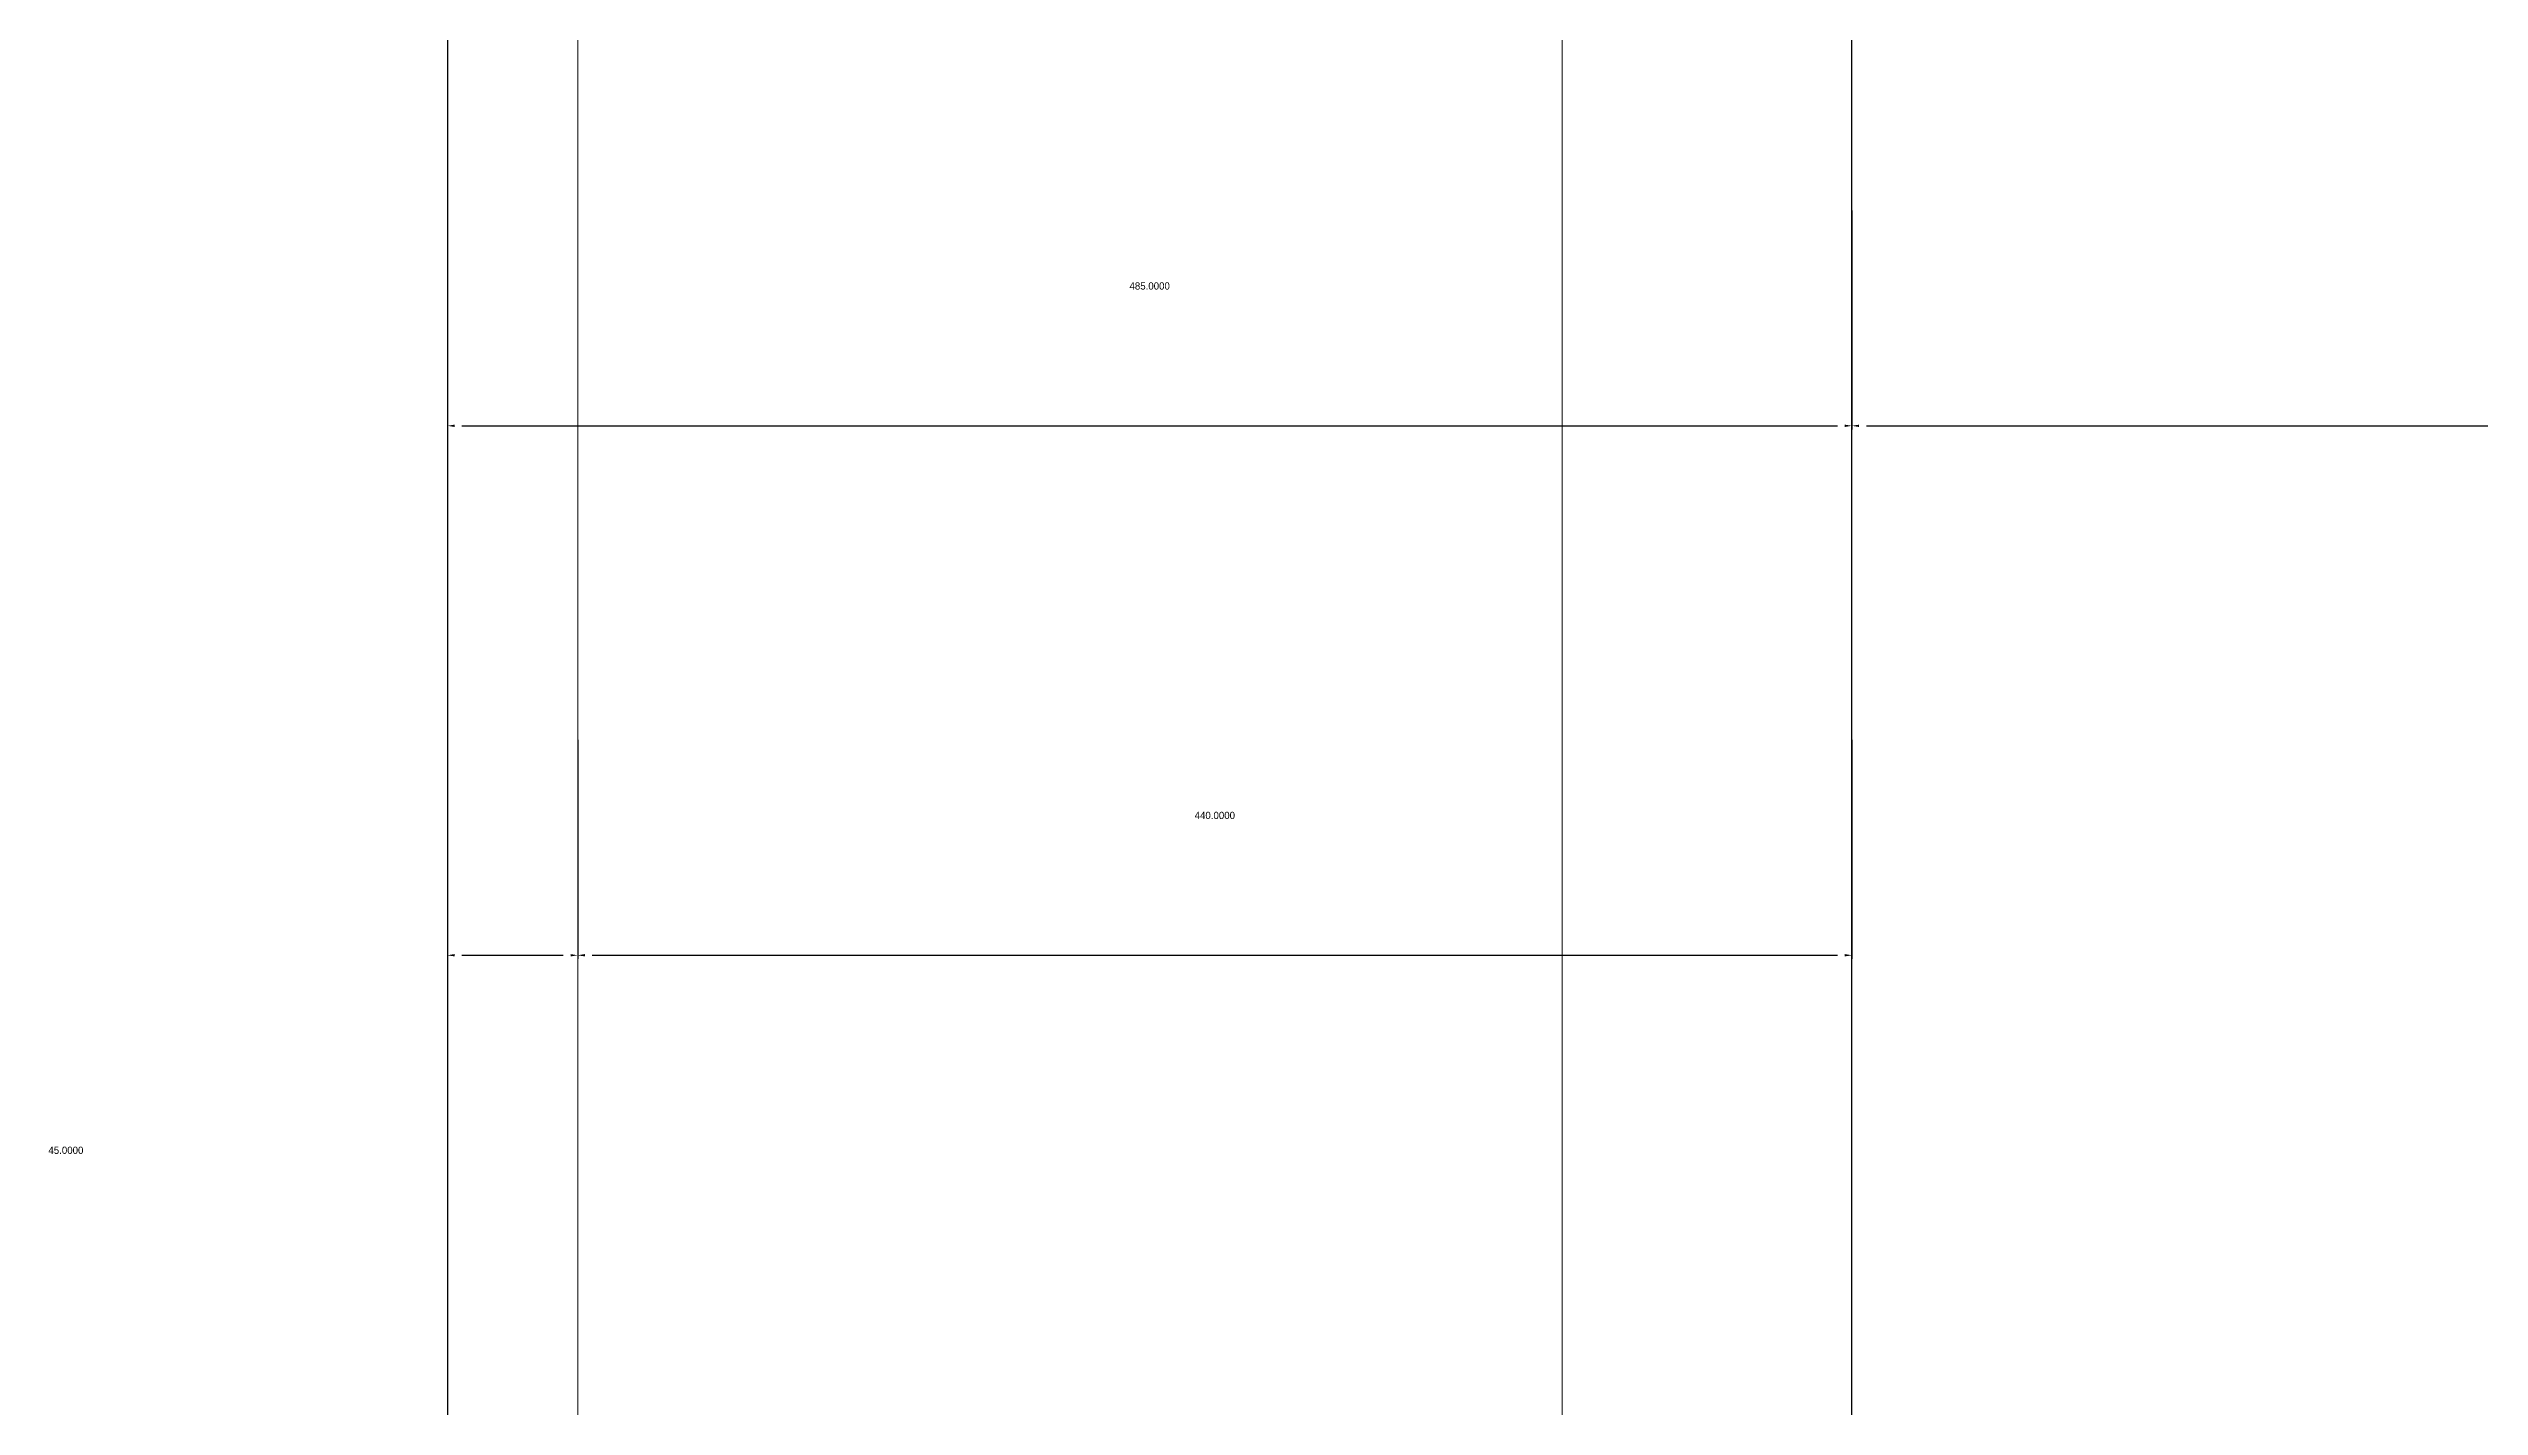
# Model space of a CAD drawing. Extents: x -47641 to 202, y -7675 to 12965.
# Drawn here: x -45458 to -44618, y 4978 to 5447 of the extents above; entities that cross this region are included whole.
import ezdxf

# ---------------------------------------------------------------- set-up
doc = ezdxf.new("R2010")
doc.units = 0
for name, color, linetype, lineweight in [('A-____-____-DIMS', 9, 'CONTINUOUS', 5), ('A-AREA-BNDY-OTLN', 9, 'CONTINUOUS', 5), ('A-WALL-____-MCUT', 9, 'CONTINUOUS', 25), ('A-WALL-____-PATT', 9, 'CONTINUOUS', 25), ('S-GRID-____-OTLN', 9, 'CONTINUOUS', 5)]:
    doc.layers.add(name, color=color, linetype=linetype, lineweight=lineweight)
doc.dimstyles.get("Standard").update_dxf_attribs({"dimtxt": 2.5, "dimasz": 2.5, "dimexe": 1.25, "dimexo": 0.625, "dimtad": 0, "dimtoh": 1, "dimdec": 4, "dimzin": 1, "dimdsep": 46, "dimtxsty": 'Standard', "dimcen": 0.09, "dimadec": 0, "dimazin": 0, "dimtfac": 1, "dimtdec": 4, "dimtofl": 0, "dimtmove": 0, "dimatfit": 3, "dimfxl": 1, "dimtolj": 1, "dimtzin": 0, "dimarcsym": 0})

# ---------------------------------------------------------------- blocks, each defined once
blk = doc.blocks.new('*D39')
at = {"layer": 'A-____-____-DIMS', "color": 0, "linetype": 'ByBlock', "lineweight": -2}
for p, q in [((-45274.9, 5208.42), (-45274.9, 5132.79)), ((-44834.9, 5208.42), (-44834.9, 5132.79)), ((-45269.9, 5134.04), (-44839.9, 5134.04))]:
    blk.add_line(p, q, dxfattribs=at)
for points in [[(-45274.9, 5134.04), (-45272.4, 5134.46), (-45272.4, 5133.63)], [(-44834.9, 5134.04), (-44837.4, 5133.63), (-44837.4, 5134.46)]]:
    blk.add_solid(points, dxfattribs=at)
at = {"layer": 'A-____-____-DIMS', "color": 0, "linetype": 'CONTINUOUS', "lineweight": -2, "insert": (-45054.9, 5182.34), "char_height": 2.5, "width": 14.1667, "attachment_point": 5}
blk.add_mtext('440.0000', dxfattribs=at)
blk = doc.blocks.new('*D53')
at = {"layer": 'A-____-____-DIMS', "color": 0, "linetype": 'ByBlock', "lineweight": -2}
for p, q in [((-45319.9, 5208.42), (-45319.9, 5132.79)), ((-45274.9, 5208.42), (-45274.9, 5132.79)), ((-45314.9, 5134.04), (-45279.9, 5134.04))]:
    blk.add_line(p, q, dxfattribs=at)
for points in [[(-45319.9, 5134.04), (-45317.4, 5134.46), (-45317.4, 5133.63)], [(-45274.9, 5134.04), (-45277.4, 5133.63), (-45277.4, 5134.46)]]:
    blk.add_solid(points, dxfattribs=at)
at = {"layer": 'A-____-____-DIMS', "color": 0, "linetype": 'CONTINUOUS', "lineweight": -2, "insert": (-45451.66, 5066.67), "char_height": 2.5, "width": 11.9444, "attachment_point": 5}
blk.add_mtext('45.0000', dxfattribs=at)
blk = doc.blocks.new('*D195')
at = {"layer": 'A-____-____-DIMS', "color": 0, "linetype": 'ByBlock', "lineweight": -2}
for p, q in [((-45319.9, 5391.3), (-45319.9, 5315.68)), ((-44834.9, 5391.3), (-44834.9, 5315.68)), ((-45314.9, 5316.93), (-44839.9, 5316.93))]:
    blk.add_line(p, q, dxfattribs=at)
for points in [[(-45319.9, 5316.93), (-45317.4, 5317.34), (-45317.4, 5316.51)], [(-44834.9, 5316.93), (-44837.4, 5316.51), (-44837.4, 5317.34)]]:
    blk.add_solid(points, dxfattribs=at)
at = {"layer": 'A-____-____-DIMS', "color": 0, "linetype": 'CONTINUOUS', "lineweight": -2, "insert": (-45077.4, 5365.22), "char_height": 2.5, "width": 13.8889, "attachment_point": 5}
blk.add_mtext('485.0000', dxfattribs=at)
blk = doc.blocks.new('*D196')
at = {"layer": 'A-____-____-DIMS', "color": 0, "linetype": 'ByBlock', "lineweight": -2}
for p, q in [((-44834.9, 5391.3), (-44834.9, 5315.68)), ((-40514.9, 5391.3), (-40514.9, 5315.68)), ((-44829.9, 5316.93), (-40519.9, 5316.93))]:
    blk.add_line(p, q, dxfattribs=at)
for points in [[(-44834.9, 5316.93), (-44832.4, 5317.34), (-44832.4, 5316.51)], [(-40514.9, 5316.93), (-40517.4, 5316.51), (-40517.4, 5317.34)]]:
    blk.add_solid(points, dxfattribs=at)
at = {"layer": 'A-____-____-DIMS', "color": 0, "linetype": 'CONTINUOUS', "lineweight": -2, "insert": (-42674.9, 5365.25), "char_height": 2.5, "width": 15.8333, "attachment_point": 5}
blk.add_mtext('4320.0000', dxfattribs=at)

msp = doc.modelspace()

# ---------------------------------------------------------------- hatches: boundary and pattern name
at = {"layer": 'A-WALL-____-PATT', "lineweight": 5}
h = msp.add_hatch(dxfattribs=at)
h.set_pattern_fill('FP_4', color=256, style=0)
h.set_pattern_definition([])
h.paths.add_polyline_path([(-45274.90222, -5786.79436), (-45274.90222, -4801.79436), (-45319.90222, -4801.79436), (-45319.90222, -5786.79436)], flags=0)
h.paths.add_polyline_path([(-45274.90222, -3801.79436), (-45274.90222, -1956.79436), (-45319.90222, -1956.79436), (-45319.90222, -3801.79436)], flags=0)
h.paths.add_polyline_path([(-45274.90222, -1331.79436), (-45274.90222, 2573.20564), (-45319.90222, 2573.20564), (-45319.90222, -1331.79436)], flags=0)
h.paths.add_polyline_path([(-45319.90222, 3573.20564), (-45274.90222, 3573.20564), (-45274.90222, 7988.20564), (-45319.90222, 7988.20564), (-45319.90222, 7985.86899)], flags=0)
h = msp.add_hatch(dxfattribs=at)
h.set_pattern_fill('FP_1', color=256, style=0)
h.set_pattern_definition([])
h.paths.add_polyline_path([(-44834.90222, -5301.79436), (-44834.90222, -4801.79436), (-45274.90222, -4801.79436), (-45274.90222, -5301.79436)], flags=0)
h.paths.add_polyline_path([(-44834.90222, -3801.79436), (-44834.90222, -1956.79436), (-45274.90222, -1956.79436), (-45274.90222, -3801.79436)], flags=0)
h.paths.add_polyline_path([(-45054.90222, -1331.79436), (-44834.90222, -1331.79436), (-44834.90222, 2573.20564), (-45274.90222, 2573.20564), (-45274.90222, -1331.79436)], flags=0)
h.paths.add_polyline_path([(-45274.90222, 3573.20564), (-44834.90222, 3573.20564), (-44834.90222, 7548.20564), (-45274.90222, 7548.20564)], flags=0)

# ---------------------------------------------------------------- linework, layer by layer
at = {"layer": 'A-AREA-BNDY-OTLN'}
msp.add_lwpolyline([(-44834.90222, 7548.20564), (-44834.90222, 168.20564), (-42742.40222, 168.20564), (-42334.90222, 168.20564), (-42334.90222, 1738.20564), (-40514.90222, 1738.20564), (-40514.90222, 6148.20564), (-41149.90222, 6148.20564), (-41149.90222, 6368.20564), (-41962.13262, 6368.20564), (-42122.44076, 6368.20564), (-42122.44076, 6503.20564), (-42379.90222, 6503.20564), (-42379.90222, 7768.20564), (-44584.90222, 7768.20564), (-44584.90222, 7548.20564)], close=True, dxfattribs=at)
at = {"layer": 'A-WALL-____-MCUT'}
for p, q in [((-45319.90222, 8033.20564), (-45319.90222, 3573.20564)), ((-44834.90222, 3698.25525), (-44834.90222, 7548.20564))]:
    msp.add_line(p, q, dxfattribs=at)
at = {"layer": 'A-WALL-____-MCUT', "lineweight": 9}
msp.add_line((-45274.90222, 7548.20564), (-45274.90222, 3573.20564), dxfattribs=at)
at = {"layer": 'S-GRID-____-OTLN', "linetype": 'CONTINUOUS', "lineweight": 9}
msp.add_line((-44934.90222, -6198.93533), (-44934.90222, 11487.43445), dxfattribs=at)

# ---------------------------------------------------------------- dimensions: what is measured, and where the dimension line sits
at = {"layer": 'A-____-____-DIMS', "lineweight": 9}
for base, p1, p2, picture, middle in [((-44834.90222, 5316.9268), (-45319.90222, 5391.9268), (-44834.90222, 5391.9268), '*D195', (-45077.40222, 5365.21978)), ((-40514.90222, 5316.9268), (-44834.90222, 5391.9268), (-40514.90222, 5391.9268), '*D196', (-42674.90222, 5365.24536)), ((-45274.90222, 5134.04333), (-45319.90222, 5209.04333), (-45274.90222, 5209.04333), '*D53', (-45451.65727, 5066.67323)), ((-44834.90222, 5134.04333), (-45274.90222, 5209.04333), (-44834.90222, 5209.04333), '*D39', (-45054.90222, 5182.3363))]:
    dim = msp.add_linear_dim(base=base, p1=p1, p2=p2, dimstyle='Standard', dxfattribs=at)
    dim.commit()
    dim.dimension.update_dxf_attribs({"geometry": picture, "text_midpoint": middle})

doc.saveas('drawing.dxf')
